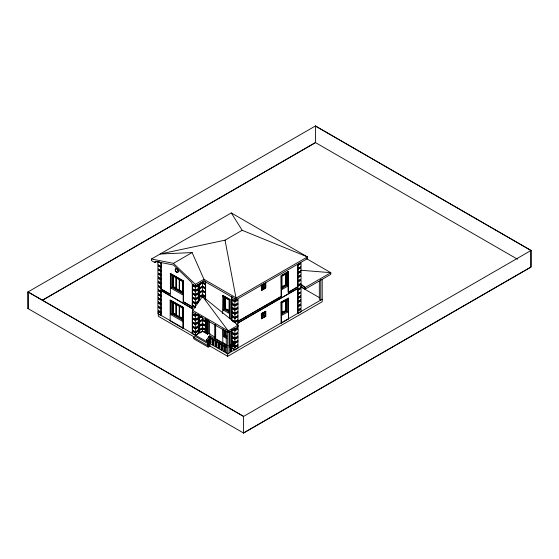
<?xml version="1.0" encoding="UTF-8"?>
<svg xmlns="http://www.w3.org/2000/svg" width="559" height="559" viewBox="0 0 559 559"><rect width="100%" height="100%" fill="white"/><g stroke="black" fill="none" stroke-linecap="round" stroke-linejoin="round"><path stroke-width="0.84" d="M160.992 291.484L160.992 288.164L157.904 286.383L157.904 289.702L160.992 291.484L161.209 290.533L192.261 308.708C192.981 311.608 190.235 301.818 195.35 307.75M288.241 292.294L288.241 271.548L288.241 292.294L297.765 286.795L297.765 285.963L300.637 284.307M297.982 286.089L297.982 289.408L301.07 287.626L301.07 284.307L297.765 285.963M192.687 310.406L202.533 296.424L238.043 325.219L238.043 326.882L228.191 332.563L192.687 312.069L192.687 310.406L228.191 330.907L238.043 325.219M207.557 341.304L207.557 340.473L210.072 337.196L210.072 338.027L207.557 341.304L206.481 340.683L206.481 339.851L208.996 336.574L208.996 337.405L208.738 336.42L209.814 335.798L226.807 345.609M28.02 308.589L27.95 291.952L315.437 125.971L531.05 250.453L531.05 267.048L243.563 433.029L27.95 308.547M42.288 300.267L315.437 142.566L517.48 259.215M42.463 300.253L315.437 142.65L315.437 125.971M154.92 262.625L151.51 260.655L151.51 258.992L231.286 212.937L307.471 256.923L307.471 258.579L236.317 299.659L203.972 280.988L195.35 285.963L191.933 283.993L191.933 282.7L173.43 265.015L154.92 261.305L154.92 262.625L156.967 261.444M158.456 261.898C162.529 261.905 162.557 270.207 157.841 264.861L157.841 261.542M160.992 267.419L160.992 270.738L157.904 268.956L157.904 265.637L160.992 267.419L160.992 270.738M151.51 258.992L173.43 263.352L192.114 252.563L203.972 279.325L203.972 280.988M160.992 271.569L160.992 274.888L157.904 273.106L157.904 269.78L160.992 271.569L160.992 274.888M160.992 275.72L160.992 279.039L157.904 277.25L157.904 273.931L160.992 275.72L160.992 279.039M192.114 252.563L160.133 254.017L225.039 240.167L242.166 230.28L307.471 256.923L236.317 298.003L203.972 279.325L195.35 284.307L195.35 285.963M170.16 294.286L160.992 288.996L170.376 294.16L170.376 273.414L183.31 280.884L183.31 301.629L192.471 306.919L192.471 306.094M160.992 279.87L160.992 283.189L157.904 281.401L157.904 278.082L160.992 279.87L160.992 283.189M160.992 284.014L160.992 287.333L157.904 285.551L157.904 282.232L160.992 284.014L160.992 287.333M160.992 288.164L161.209 288.87M160.992 292.315L160.992 295.634L157.904 293.852L157.904 290.533L160.992 292.315L160.992 295.634M182.59 294.579L182.374 281.422L170.879 274.783L170.879 288.06L173.43 286.592L173.43 275.804M170.16 273.54L183.31 280.884M160.992 296.466L160.992 299.785L157.904 298.003L157.904 294.684L160.992 296.466L160.992 299.785M176.267 288.64L175.91 288.849L175.91 277.229L173.346 275.755M176.986 288.64L176.267 289.059L176.267 277.439M160.992 300.616L160.992 303.935L157.904 302.146L157.904 298.827L160.992 300.616L160.992 303.935M179.572 290.554L179.215 290.757L179.215 279.144L179.572 279.346L179.572 290.966L180.291 290.554L181.57 291.288M192.261 285.467L195.35 287.005L198.438 285.467L198.438 288.786L195.35 290.575L192.261 288.786L192.261 285.467L195.35 287.256L198.438 285.467M160.992 304.767L160.992 308.086L157.904 306.297L157.904 302.978L160.992 304.767L160.992 308.086M170.16 300.099L183.31 307.443L183.093 328.315L170.16 320.845L170.16 300.099L183.31 307.443M200.066 283.511L202.533 282.078L205.628 283.867L205.628 281.373M192.261 288.786L195.35 290.324L198.438 288.786M199.444 284.678L202.533 282.896L205.628 284.678L205.628 287.997L202.533 286.46C197.634 291.637 198.424 282.805 202.533 283.14L205.628 284.678M192.261 289.618L195.35 291.155L198.438 289.618L198.438 292.937L195.35 294.719L192.261 292.937L192.261 289.618L195.35 291.4L198.438 289.618M160.992 308.91L160.992 312.236L157.904 310.448L157.904 307.129L160.992 308.91L160.992 312.236M199.444 283.867L202.533 282.33L205.628 283.867M199.444 287.997L202.533 286.215M192.261 292.937L194.63 294.055M199.444 288.828L202.533 287.04L205.628 288.828L205.628 292.147L202.533 290.61C197.634 295.788 198.424 286.956 202.533 287.291L205.628 288.828M192.261 293.768L195.35 295.306L198.438 293.768L198.438 297.088L195.35 298.869L192.261 297.088L192.261 293.768L195.35 295.55L198.438 293.768M160.992 313.061L160.992 315.555L157.904 313.767L157.904 311.279L160.992 313.061L160.992 315.555M196.069 294.055L198.438 292.937M199.444 292.147L202.533 290.359L205.628 292.147M183.093 281.009L183.31 301.629M192.261 297.088L195.35 298.625L198.438 297.088M199.444 292.979L202.533 291.19L205.628 292.979L205.628 296.298L202.533 294.761C197.634 299.938 198.424 291.106 202.533 291.442L205.628 292.979M192.261 297.919L195.35 299.449L198.438 297.919L198.438 301.238L195.35 303.02L192.261 301.238L192.261 297.919L195.35 299.701L198.438 297.919M199.444 296.298L202.533 294.509L205.628 296.298M192.261 301.238L194.63 302.356M199.444 297.122L199.661 300.567L199.444 297.122L202.533 295.341L205.628 297.122L205.628 299.617M199.661 297.248L202.533 295.592L205.628 297.122M192.261 302.07L195.35 303.6L198.438 302.07L195.35 303.851L192.261 302.07L192.261 305.389L195.35 307.171L195.35 303.851M170.879 314.619L182.374 321.257L182.374 307.981L170.879 301.343L170.879 314.619L173.43 313.145L176.623 314.99M195.35 302.775L198.438 301.238M192.261 305.389L192.471 301.944M176.267 315.199L175.91 315.409L175.91 303.789L176.267 303.998L176.267 315.618L176.986 315.199M192.471 306.919L183.093 301.755M179.572 317.107L179.215 317.316L179.215 305.696M222.622 313.683L222.838 295.404L230.028 299.554L230.028 318.574M192.471 313.564L192.471 310.238L192.261 313.683L195.35 315.22L196.789 314.389M198.438 315.346L198.438 317.833L195.35 319.622L192.261 317.833L192.261 314.514L195.35 316.052L197.502 314.808M223.341 296.773L229.092 300.092L229.092 313.375L223.341 310.056L223.558 296.654M192.261 313.683L195.35 315.472L197.201 314.396M192.261 317.833L195.35 319.371L198.438 317.833M192.261 314.514L195.35 316.296L198.438 314.514M192.261 318.665L195.35 320.202L198.438 318.665L198.438 321.984L195.35 323.766L192.261 321.984L192.261 318.665L195.35 320.447L198.438 318.665M199.444 315.381L199.444 317.044L201.1 316.338M222.622 295.529L230.028 299.554M192.261 321.984L194.63 323.102M205.628 318.7L205.412 321.32L202.533 319.657L199.661 321.32L199.444 317.875L201.303 316.799M231.789 296.766L231.789 299.254L232.006 296.64M199.444 317.875L201.82 316.75M192.261 322.816L195.35 324.353L198.438 322.816L198.438 326.135L195.35 327.916L192.261 326.135L192.261 322.816L195.35 324.597L198.438 322.816M231.789 299.994L234.878 301.525L237.966 299.994L237.966 303.313L234.878 305.095L231.789 303.313L231.789 299.994L234.878 301.776L237.966 299.994M196.069 323.102L198.438 321.984M199.444 321.194L202.533 319.406L205.628 321.194M261.291 285.446L265.818 283.085L265.818 288.06L261.507 290.554L261.291 285.446L265.818 283.085M299.987 263.198L297.835 264.442L301.14 262.786M231.789 299.254L234.878 301.042L237.966 299.254L234.878 300.791L232.719 299.547M192.261 326.135L195.35 327.672L198.438 326.135M231.789 303.313L234.878 304.844L237.966 303.313M297.765 265.218L301.07 263.562L301.07 266.881L297.982 268.662L297.765 265.218L300.637 263.562M199.444 322.026L202.533 320.237L205.628 322.026L205.628 325.345L202.533 323.808C197.634 328.985 198.424 320.153 202.533 320.489L205.628 322.026M192.261 326.966L195.35 328.496L198.438 326.966L198.438 330.285L195.35 332.067L192.261 330.285L192.261 326.966L195.35 328.748L198.438 326.966M231.789 304.138L234.878 305.675L237.966 304.138L237.966 307.464L234.878 309.246L231.789 307.464L231.789 304.138L234.878 305.927L237.966 304.138M288.458 271.674L281.268 275.825L281.268 296.57L281.058 275.699L288.241 271.548M261.829 287.417L263.268 286.592L263.268 284.929M282.316 275.594L283.748 274.762M223.341 310.056L225.892 308.582M261.829 288.248L263.988 287.005L263.988 284.517M199.444 325.345L202.533 323.556L205.628 325.345M297.765 268.537L300.637 266.881M265.099 287.647L262.227 289.303L262.227 285.984L265.099 284.328L265.099 287.647L262.548 286.173M192.261 330.285L195.35 331.815L198.438 330.285M231.789 307.464L232.006 304.019M261.291 290.428L264.882 288.353M297.765 269.368L301.07 267.712L301.07 271.031L297.982 272.813L297.765 269.368L300.637 267.712M199.444 326.17L202.533 324.388L205.628 326.17L205.628 329.489L202.533 327.958C197.634 333.129 198.424 324.297 202.533 324.639L205.628 326.17M192.261 331.117L195.35 332.647L198.438 331.117L198.438 333.604L195.35 335.386L192.261 333.604L192.261 331.117L195.35 332.898L198.438 331.117M231.789 308.288L234.878 309.826L237.966 308.288L237.966 311.608L234.878 313.396L231.789 311.608L231.789 308.288L234.878 310.077L237.966 308.288M192.261 333.604L192.471 330.991M199.444 329.489L202.533 327.707L205.628 329.489M234.878 308.994L237.966 307.464M297.765 272.687L300.637 271.031M199.444 330.32L202.533 328.538L205.628 330.32L205.628 332.815L202.533 331.277C197.704 336.043 198.592 328.685 202.533 328.783L205.628 330.32M231.789 311.608L234.878 313.145L237.966 311.608M297.765 273.519L301.07 271.856L301.07 275.175L297.982 276.964L297.765 273.519L300.637 271.856M231.789 312.439L234.878 313.976L237.966 312.439L237.966 315.758L234.878 317.547L231.789 315.758L231.789 312.439L234.878 314.228L237.966 312.439M195.35 335.141L202.533 330.991M297.765 276.838L300.637 275.175M281.596 286.795L283.029 285.963M209.939 346.049L208.144 347.09L193.77 338.789L193.77 337.545L195.566 336.511L209.939 344.805L209.939 346.049L227.688 356.3L322.201 301.734L322.201 279.5M231.789 315.758L233.438 316.464M297.765 277.669L301.07 276.006L301.07 279.325L297.982 281.114L297.765 277.669L300.637 276.006M281.233 287.417L285.544 284.929L285.544 274.141M285.908 273.519L285.908 285.139L281.596 287.626L281.596 276.006M231.789 316.59L234.878 318.127L237.966 316.59L237.966 319.909L234.878 321.691L231.789 319.909L231.789 316.59L234.878 318.371L237.966 316.59M281.596 288.458L286.627 285.551L287.738 286.194L287.738 272.918L281.988 276.237L281.988 289.513L287.738 286.194M234.878 317.295L237.966 315.758M297.765 280.988L300.637 279.325M206.809 319.797L206.809 333.709L207.026 319.671M231.789 319.909L232.006 316.464M297.765 281.82L301.07 280.157L301.07 283.476L297.982 285.265L297.765 281.82L300.637 280.157M206.809 333.709L207.529 334.121L208.647 333.478L215.11 337.21M210.079 333.478L209.366 333.891L209.366 321.446M297.765 285.139L299.924 283.895M236.73 324.772L237.966 324.059L237.966 320.74L234.878 322.277L232.006 320.614M237.966 320.74L234.878 322.522L233.026 321.453M237.75 320.614L237.75 321.446L281.058 296.445M281.268 296.57L237.75 321.446M288.458 292.42L297.765 286.795M297.018 288.891L237.75 323.102L297.765 288.458L297.982 289.408M297.765 289.289L300.637 287.626M297.765 290.114L301.07 288.458L301.07 291.777L297.982 293.559L297.765 290.114L300.637 288.458M214.719 324.332L214.719 338.272L226.43 344.784M214.719 338.272L215.655 338.558L215.655 324.653M209.471 338.209L209.471 342.835L210.191 342.422L210.911 342.835L210.911 338.209M261.291 313.662L265.818 311.3L265.818 316.282L261.507 318.77L261.291 313.662L265.818 311.3M281.058 302.251L288.458 298.226L288.458 318.979L281.268 323.123L281.058 302.251L288.458 298.226M209.471 342.835L210.191 343.254L210.911 342.835M207.682 340.305L207.682 345.022L208.402 344.603M282.316 302.146L285.188 300.49M297.765 293.433L299.924 292.189M300.693 286.578L305.165 289.164L330.823 274.35L330.823 272.687L306.22 258.482M223.341 329.139L223.341 336.609L225.892 335.141M233.641 329.279L234.878 329.992L237.966 328.21L237.75 324.765M208.402 345.434L209.122 345.022L209.122 338.999L208.402 339.935L208.402 345.434L207.682 345.022M193.77 337.545L208.144 345.846L209.939 344.805M231.789 329.866L231.789 332.36L234.878 333.891C238.993 334.233 239.783 325.401 234.878 330.572L233.438 329.747M297.765 294.265L301.07 292.609L301.07 295.928L297.982 297.709L297.765 294.265L300.637 292.609M232.404 329.398L234.878 330.823L237.966 329.041M261.829 315.632L263.268 314.808L263.268 313.145M231.789 333.185L234.878 334.722L237.966 333.185L237.966 336.504L234.878 338.293L231.789 336.504L231.789 333.185L234.878 334.974L237.966 333.185M261.829 316.464L263.988 315.22L263.988 312.733M213.063 344.91L213.063 339.516L212.343 339.103L212.343 344.498L213.063 344.91L213.783 344.498L213.783 339.872M265.099 315.863L262.227 317.526L262.227 314.207L265.099 312.544L265.099 315.863L262.548 314.389M261.291 318.644L265.818 316.282M297.765 297.584L300.637 295.928M237.966 332.36L234.878 334.142L231.789 332.36M231.789 336.504L234.158 337.629M297.765 298.415L301.07 296.752L301.07 300.078L297.982 301.86L297.765 298.415L300.637 296.752M231.789 337.336L234.878 338.873L237.966 337.336L237.966 340.655L234.878 342.443L231.789 340.655L231.789 337.336L234.878 339.124L237.966 337.336M215.942 346.573L215.942 341.179L215.222 340.759L215.222 346.154L215.942 346.573L216.661 346.154L216.661 341.528M222.622 329.006L222.838 342.709M234.878 338.041L237.966 336.504M297.765 301.734L300.637 300.078M219.533 347.817L218.814 348.229L218.814 342.835L218.094 342.422L218.094 347.817L218.814 347.398L219.533 347.817L219.533 343.191M231.789 340.655L234.878 342.192L237.966 340.655M297.765 302.566L301.07 300.903L301.07 304.222L297.982 306.011L297.765 302.566L300.637 300.903M281.596 312.523L283.029 311.691M231.789 343.974L232.006 341.36L234.878 343.023L237.966 341.486L237.966 344.805L234.878 346.594L232.404 345.162M281.233 313.145L285.544 310.657L285.544 300.7M285.908 300.078L285.908 310.867L281.596 313.354L281.596 302.566M281.596 314.186L286.627 311.279L287.738 311.922L287.738 299.47L281.988 302.796L281.988 315.241L287.738 311.922M220.973 349.473L221.692 349.892L221.692 344.498L220.973 344.078L220.973 349.473L221.692 349.061L222.405 349.473L222.405 344.854M221.692 349.892L222.405 349.473M228.743 345.714L233.585 342.919L234.661 343.54L234.661 344.372L229.127 347.565M297.765 305.885L300.637 304.222M297.765 306.716L301.07 305.053L301.07 308.372L297.982 310.161L297.765 306.716L300.637 305.053M237.966 341.486L234.878 343.268L231.789 341.486M229.127 346.734L234.661 343.54M229.812 346.985L234.186 349.263M225.284 351.136L224.564 351.548L224.564 346.154L223.845 345.741L223.845 351.136L224.564 350.717L225.284 351.136L225.284 346.51M231.789 348.124L232.006 345.511L234.878 347.174L237.966 345.637L237.966 348.124L234.878 349.913L231.789 348.124L231.789 345.637L234.878 347.418L237.966 345.637M234.878 346.342L237.966 344.805M297.765 310.035L300.637 308.372M297.765 310.867L301.07 309.204L301.07 311.691L297.982 313.48L297.765 310.867L300.637 309.204M230.196 351.08L230.916 350.661L231.636 351.08L231.636 345.686L230.916 346.098L230.916 351.492L230.196 351.08L230.196 346.454M230.916 351.492L231.636 351.08M322.201 299.247L227.688 353.812L158.337 313.767M531.05 250.453L243.563 416.434L27.95 291.952M243.563 432.945L530.903 267.048L530.903 250.453L315.437 126.055M300.777 270.228L330.823 272.687L305.165 287.501L300.686 284.915M301.133 287.081L319.189 297.507M285.188 284.72L285.908 285.139M285.188 310.448L285.908 310.867M288.458 318.979L288.241 298.101M226.612 298.206L228.051 299.037M203.155 286.571L205.628 287.997M158.987 261.954L161.146 263.198M232.719 307.75L234.158 308.582M158.267 264.861L161.146 266.517M158.337 265.637L161.209 267.293M180.215 279.717L182.772 281.198M161.209 270.612L158.337 268.956L158.337 270.675M227.331 309.413L228.771 310.238M158.337 269.78L161.209 271.443M229.127 310.867L225.536 308.792L225.536 298.003M229.49 311.489L225.172 308.994L225.172 297.381M229.49 312.313L224.459 309.413L224.459 296.962M158.337 273.106L161.209 274.762M158.337 273.931L161.209 275.594M237.966 319.909L234.878 321.446L232.719 320.202M159.056 277.669L161.209 278.913M174.066 286.956L176.623 288.437M158.337 278.082L161.209 279.745M182.493 292.238L173.066 286.795L173.066 276.006M182.772 292.811L172.71 287.005L172.71 275.384M182.772 293.643L171.99 287.417L171.99 274.972M170.879 288.06L182.374 294.705M158.337 281.401L161.209 283.064M158.337 282.232L161.209 283.895M237.966 328.21L234.878 329.747L233.438 328.916M158.337 285.551L161.209 287.214M193.19 305.675L195.35 306.919M158.337 286.383L161.209 288.039M192.261 306.213L194.728 307.646M161.209 290.533L192.471 308.582M158.337 289.702L161.209 291.358M158.337 290.533L161.209 292.189M177 304.424L178.475 305.27M182.129 307.38L179.572 305.906L179.572 317.526L180.291 317.107L182.213 318.218M158.337 293.852L161.209 295.508M158.337 294.684L161.209 296.34M226.975 336.176L225.536 335.344L225.536 330.369M226.612 336.385L225.172 335.554L225.172 330.572M226.612 337.21L224.459 335.966L224.459 330.159M159.056 298.415L161.209 299.659M158.337 298.827L161.209 300.49M223.341 336.609L226.933 338.684M158.337 302.146L161.209 303.81M232.719 345.099L234.158 345.93M158.337 302.978L161.209 304.641M178.461 316.052L179.935 316.904M182.493 318.791L173.066 313.354L173.066 301.734M182.772 319.371L172.71 313.564L172.71 301.944M203.287 331.424L207.745 333.996M203.155 331.382L205.628 332.815M222.622 342.835L226.933 345.322M182.772 320.202L171.99 313.976L171.99 301.525M159.056 306.716L161.209 307.96M158.337 307.129L161.209 308.792M208.738 336.42L226.472 346.657L226.472 347.488L210.072 338.027M158.337 310.448L161.209 312.111M198.438 333.604L198.221 330.991M158.337 311.279L161.209 312.935M206.481 339.851L207.557 340.473M213.063 344.078L213.783 344.498M215.942 345.741L216.661 346.154M218.094 347.817L218.814 348.229M223.845 351.136L224.564 351.548M194.818 337.322L158.337 316.261L158.337 310.329M300.553 283.644L305.165 287.501L305.165 289.164M173.43 263.352L195.35 284.307M202.533 296.424L228.191 330.907L228.191 332.563M231.286 212.937L242.166 230.28M225.039 240.167L236.317 299.659M320.761 279.472L320.761 300.078L319.329 299.247L319.329 281.219M300.637 266.301L300.637 268.013M300.637 270.584L300.637 272.303M300.637 274.874L300.637 276.586M300.637 295.362L300.637 297.081M300.637 299.659L300.637 301.378M300.637 303.956L300.637 305.675M297.982 265.343L297.982 268.662M297.982 269.494L297.982 272.813M297.982 273.644L297.982 276.964M297.982 277.795L297.982 281.114M297.982 281.939L297.982 285.265M297.982 290.24L297.982 293.559M297.982 294.39L297.982 297.709M297.982 298.541L297.982 301.86M297.982 302.692L297.982 306.011M297.982 306.842L297.982 310.161M297.982 310.986L297.982 313.48M286.627 273.106L286.627 285.551M286.627 299.659L286.627 311.279M281.268 302.377L281.268 323.123M262.905 312.935L262.905 314.598M261.507 285.572L261.507 290.554M261.507 313.788L261.507 318.77M243.563 433.029L243.563 416.35L28.097 291.952L28.097 308.547M234.878 298.548L234.878 301.042M234.878 301.776L234.878 317.547M234.878 318.371L234.878 321.691M234.878 328.336L234.878 329.992M234.878 330.823L234.878 346.594M234.878 347.418L234.878 349.913M233.585 342.919L233.585 343.75M232.006 299.869L232.006 303.188M232.006 308.17L232.006 311.489M232.006 312.313L232.006 315.632M232.006 329.747L232.006 332.235M232.006 333.066L232.006 336.385M232.006 337.21L232.006 340.536M232.006 341.36L232.006 343.855M230.028 331.096L230.028 345.203M229.812 299.68L229.812 318.7M229.812 331.424L229.812 346.119M229.127 331.515L229.127 352.981M227.688 331.487L227.688 356.3M226.255 331.515L226.255 352.981M222.838 295.404L222.838 296.235M215.439 324.772L215.439 338.684M210.191 337.86L210.191 343.254M209.814 335.798L209.814 336.63M208.647 320.405L208.647 333.478M208.144 345.846L208.144 347.09M207.529 320.181L207.529 334.121M205.412 281.498L205.412 283.986M205.412 284.804L205.412 288.123M205.412 288.954L205.412 292.273M205.412 293.098L205.412 296.417M205.412 297.248L205.412 298.911M205.412 318.826L205.412 321.32M205.412 322.145L205.412 325.464M205.412 326.295L205.412 329.614M205.412 330.446L205.412 332.933M202.533 282.225L202.533 286.46M202.533 287.291L202.533 297.248M202.533 317.17L202.533 319.657M202.533 320.489L202.533 331.277M199.661 284.804L199.661 288.123M199.661 288.954L199.661 292.273M199.661 293.098L199.661 296.417M199.661 315.507L199.661 317.17M199.661 317.994L199.661 321.32M199.661 322.145L199.661 325.464M199.661 326.295L199.661 329.614M199.661 330.446L199.661 332.933M198.221 285.342L198.221 288.661M198.221 289.492L198.221 292.811M198.221 293.643L198.221 296.962M198.221 297.793L198.221 301.112M198.221 315.22L198.221 317.708M198.221 318.539L198.221 321.858M198.221 322.69L198.221 326.009M198.221 326.84L198.221 330.159M195.35 287.256L195.35 291.19M195.35 291.4L195.35 294.719M195.35 295.55L195.35 303.02M195.35 312.977L195.35 315.472M195.35 316.296L195.35 332.563M195.35 332.898L195.35 335.386M192.471 285.342L192.471 288.661M192.471 289.492L192.471 292.811M192.471 293.643L192.471 296.962M192.471 297.793L192.471 301.112M192.471 314.389L192.471 317.708M192.471 318.539L192.471 321.858M192.471 322.69L192.471 326.009M192.471 326.84L192.471 330.159M183.093 307.562L183.093 328.315M173.43 302.356L173.43 313.145M160.929 263.324L160.929 266.643M158.337 276.782L158.337 278.529M158.337 281.149L158.337 282.889M158.337 297.437L158.337 299.156M158.337 301.734L158.337 303.453M158.337 306.032L158.337 307.75M192.471 284.608L195.35 286.515L198.438 284.734L195.35 286.271L192.471 284.608M175.407 269.759A2.033 1.174 60 0 0 177.622 272.352A2.033 1.174 60 0 0 177.496 269.41A2.033 1.174 60 0 0 175.407 269.759M175.191 269.885A2.033 1.174 60 0 0 177.406 272.478A2.033 1.174 60 0 0 177.28 269.536A2.033 1.174 60 0 0 175.191 269.885"/></g></svg>
